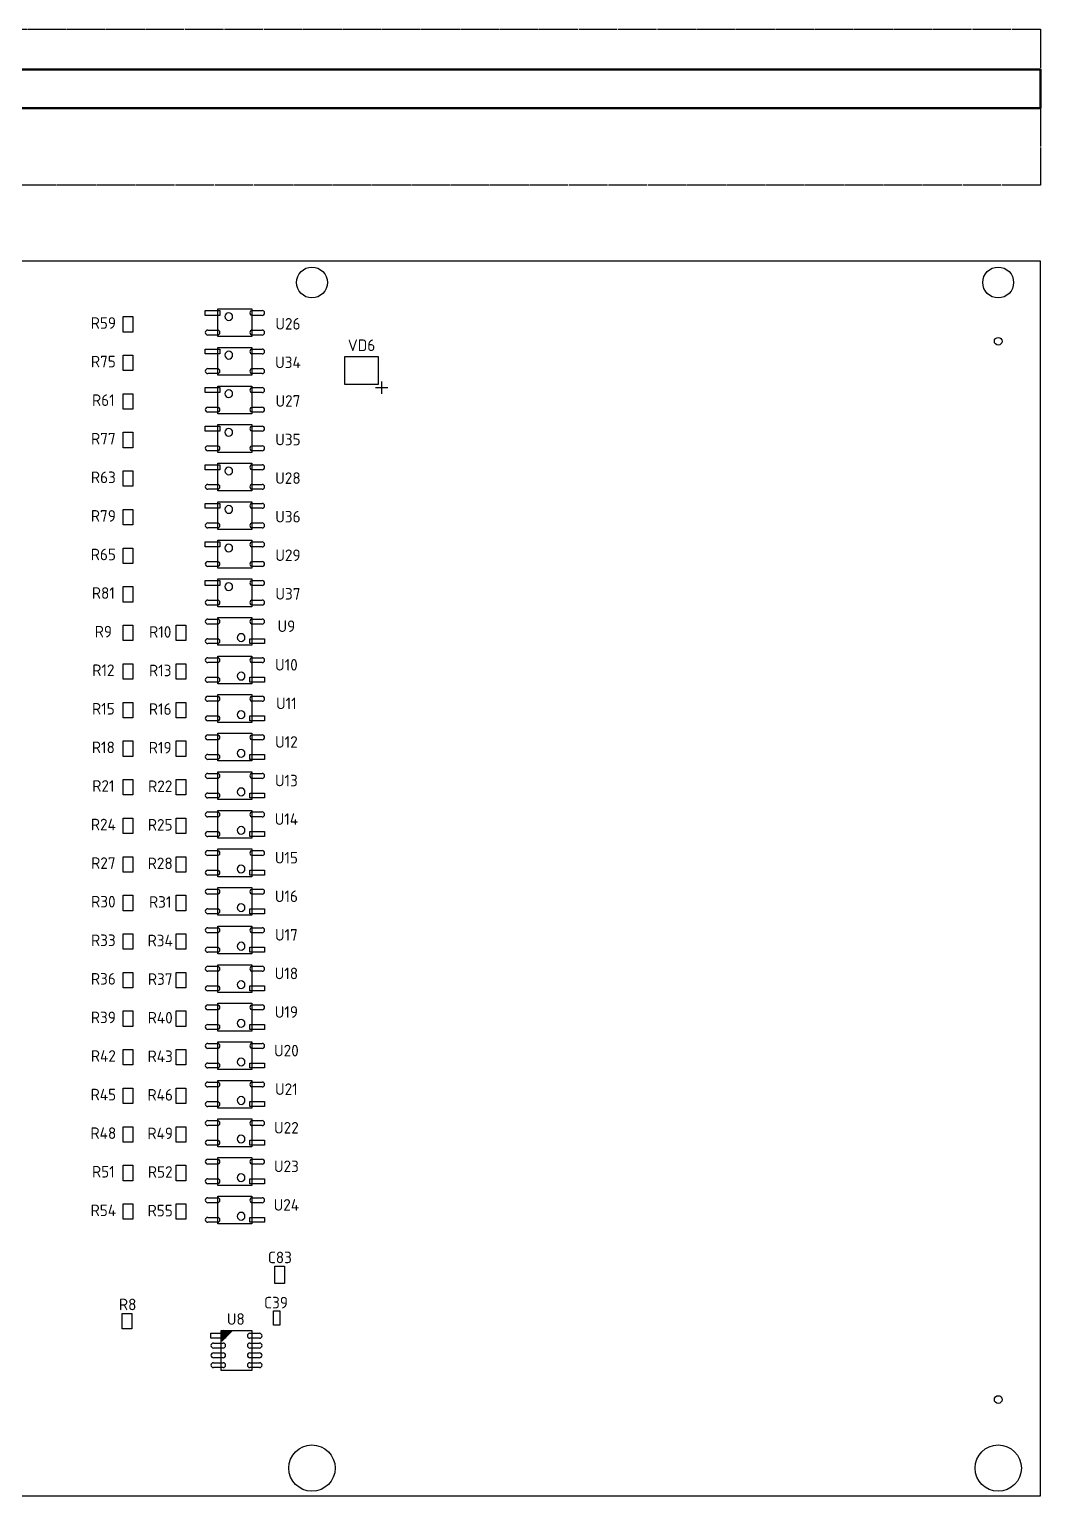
# Model space of a CAD drawing. Header units: millimetres. Extents: x -14 to 566, y -70 to 137.
# Drawn here: x 434.6 to 565.7, y -70.1 to 120 of the extents above; entities that cross this region are included whole.
import ezdxf
from ezdxf.enums import TextEntityAlignment as Align

# ---------------------------------------------------------------- set-up
doc = ezdxf.new("R2010")
doc.units = ezdxf.units.MM
doc.linetypes.add('Тип линии1', pattern=[10, 5, 0, 5])
for name, color, linetype in [('BG_OUTLINE', 7, 'Continuous'), ('PG_ASSEMBLY_BOTTOM', 7, 'Continuous'), ('PIN_BOTTOM', 7, 'Continuous'), ('RD_ASSEMBLY_BOTTOM', 7, 'Continuous')]:
    doc.layers.add(name, color=color, linetype=linetype)
doc.styles.get("Standard").update_dxf_attribs({"font": 'txt.shx'})

msp = doc.modelspace()

# ---------------------------------------------------------------- linework, layer by layer
at = {"layer": 'BG_OUTLINE'}
for p, q in [((565.65, 89.9499), (332.4, 89.9499)), ((565.65, -70.0501), (565.65, 89.9499)), ((332.4, -70.0501), (565.65, -70.0501))]:
    msp.add_line(p, q, dxfattribs=at)
at = {"layer": 'BG_OUTLINE', "linetype": 'Тип линии1'}
msp.add_lwpolyline([(332.4, 120), (565.65, 120), (565.65, 99.7824), (332.4, 99.7824)], close=True, dxfattribs=at)
at = {"layer": 'BG_OUTLINE', "lineweight": 50}
msp.add_lwpolyline([(332.4, 114.8), (565.65, 114.8), (565.65, 109.8), (332.4, 109.8)], close=True, dxfattribs=at)
at = {"layer": 'PG_ASSEMBLY_BOTTOM'}
for p, q in [((459.07, 80.1699), (459.07, 83.7699)), ((459.07, 83.7699), (463.47, 83.7699)), ((463.47, 83.7699), (463.47, 80.1699)), ((446.788, 80.7699), (446.788, 82.7699)), ((446.788, 82.7699), (448.038, 82.7699)), ((448.038, 82.7699), (448.038, 80.7699)), ((448.038, 80.7699), (446.788, 80.7699)), ((463.47, 80.1699), (459.07, 80.1699)), ((459.07, 75.1699), (459.07, 78.7699)), ((459.07, 78.7699), (463.47, 78.7699)), ((463.47, 78.7699), (463.47, 75.1699)), ((446.788, 75.7699), (446.788, 77.7699)), ((446.788, 77.7699), (448.038, 77.7699)), ((448.038, 77.7699), (448.038, 75.7699)), ((475.508, 73.9579), (475.508, 77.5819)), ((475.508, 77.5819), (479.832, 77.5819)), ((479.832, 77.5819), (479.832, 73.9579)), ((448.038, 75.7699), (446.788, 75.7699)), ((463.47, 75.1699), (459.07, 75.1699)), ((480.27, 74.3699), (480.27, 72.7699)), ((446.788, 70.7699), (446.788, 72.7699)), ((446.788, 72.7699), (448.038, 72.7699)), ((448.038, 72.7699), (448.038, 70.7699)), ((459.07, 70.1699), (459.07, 73.7699)), ((459.07, 73.7699), (463.47, 73.7699)), ((463.47, 73.7699), (463.47, 70.1699)), ((479.832, 73.9579), (475.508, 73.9579)), ((479.47, 73.5699), (481.07, 73.5699)), ((448.038, 70.7699), (446.788, 70.7699)), ((463.47, 70.1699), (459.07, 70.1699)), ((459.07, 65.1699), (459.07, 68.7699)), ((459.07, 68.7699), (463.47, 68.7699)), ((463.47, 68.7699), (463.47, 65.1699)), ((446.788, 65.7699), (446.788, 67.7699)), ((446.788, 67.7699), (448.038, 67.7699)), ((448.038, 67.7699), (448.038, 65.7699)), ((448.038, 65.7699), (446.788, 65.7699)), ((463.47, 65.1699), (459.07, 65.1699)), ((446.788, 60.7699), (446.788, 62.7699)), ((446.788, 62.7699), (448.038, 62.7699)), ((448.038, 62.7699), (448.038, 60.7699)), ((459.07, 60.1699), (459.07, 63.7699)), ((459.07, 63.7699), (463.47, 63.7699)), ((463.47, 63.7699), (463.47, 60.1699)), ((448.038, 60.7699), (446.788, 60.7699)), ((463.47, 60.1699), (459.07, 60.1699)), ((446.788, 55.7699), (446.788, 57.7699)), ((446.788, 57.7699), (448.038, 57.7699)), ((448.038, 57.7699), (448.038, 55.7699)), ((459.07, 55.1699), (459.07, 58.7699)), ((459.07, 58.7699), (463.47, 58.7699)), ((463.47, 58.7699), (463.47, 55.1699)), ((448.038, 55.7699), (446.788, 55.7699)), ((463.47, 55.1699), (459.07, 55.1699)), ((459.07, 50.1699), (459.07, 53.7699)), ((459.07, 53.7699), (463.47, 53.7699)), ((463.47, 53.7699), (463.47, 50.1699)), ((446.788, 50.7699), (446.788, 52.7699)), ((446.788, 52.7699), (448.038, 52.7699)), ((448.038, 52.7699), (448.038, 50.7699)), ((448.038, 50.7699), (446.788, 50.7699)), ((463.47, 50.1699), (459.07, 50.1699)), ((446.788, 45.7699), (446.788, 47.7699)), ((446.788, 47.7699), (448.038, 47.7699)), ((448.038, 47.7699), (448.038, 45.7699)), ((459.07, 45.1699), (459.07, 48.7699)), ((459.07, 48.7699), (463.47, 48.7699)), ((463.47, 48.7699), (463.47, 45.1699)), ((448.038, 45.7699), (446.788, 45.7699)), ((463.47, 45.1699), (459.07, 45.1699)), ((459.07, 40.1699), (459.07, 43.7699)), ((459.07, 43.7699), (463.47, 43.7699)), ((463.47, 43.7699), (463.47, 40.1699)), ((446.788, 40.7699), (446.788, 42.7699)), ((446.788, 42.7699), (448.038, 42.7699)), ((448.038, 42.7699), (448.038, 40.7699)), ((453.645, 42.7699), (454.895, 42.7699)), ((453.645, 40.7699), (453.645, 42.7699)), ((454.895, 42.7699), (454.895, 40.7699)), ((448.038, 40.7699), (446.788, 40.7699)), ((454.895, 40.7699), (453.645, 40.7699)), ((463.47, 40.1699), (459.07, 40.1699)), ((459.07, 35.1699), (459.07, 38.7699)), ((459.07, 38.7699), (463.47, 38.7699)), ((463.47, 38.7699), (463.47, 35.1699)), ((446.788, 35.7699), (446.788, 37.7699)), ((446.788, 37.7699), (448.038, 37.7699)), ((448.038, 37.7699), (448.038, 35.7699)), ((453.645, 37.7699), (454.895, 37.7699)), ((453.645, 35.7699), (453.645, 37.7699)), ((454.895, 37.7699), (454.895, 35.7699)), ((448.038, 35.7699), (446.788, 35.7699)), ((454.895, 35.7699), (453.645, 35.7699)), ((463.47, 35.1699), (459.07, 35.1699)), ((446.788, 30.7699), (446.788, 32.7699)), ((446.788, 32.7699), (448.038, 32.7699)), ((448.038, 32.7699), (448.038, 30.7699)), ((453.645, 32.7699), (454.895, 32.7699)), ((453.645, 30.7699), (453.645, 32.7699)), ((454.895, 32.7699), (454.895, 30.7699)), ((459.07, 30.1699), (459.07, 33.7699)), ((459.07, 33.7699), (463.47, 33.7699)), ((463.47, 33.7699), (463.47, 30.1699)), ((448.038, 30.7699), (446.788, 30.7699)), ((454.895, 30.7699), (453.645, 30.7699)), ((463.47, 30.1699), (459.07, 30.1699)), ((459.07, 25.1699), (459.07, 28.7699)), ((459.07, 28.7699), (463.47, 28.7699)), ((463.47, 28.7699), (463.47, 25.1699)), ((446.788, 25.7699), (446.788, 27.7699)), ((446.788, 27.7699), (448.038, 27.7699)), ((448.038, 27.7699), (448.038, 25.7699)), ((453.645, 27.7699), (454.895, 27.7699)), ((453.645, 25.7699), (453.645, 27.7699)), ((454.895, 27.7699), (454.895, 25.7699)), ((448.038, 25.7699), (446.788, 25.7699)), ((454.895, 25.7699), (453.645, 25.7699)), ((463.47, 25.1699), (459.07, 25.1699)), ((459.07, 20.1699), (459.07, 23.7699)), ((459.07, 23.7699), (463.47, 23.7699)), ((463.47, 23.7699), (463.47, 20.1699)), ((446.788, 20.7699), (446.788, 22.7699)), ((446.788, 22.7699), (448.038, 22.7699)), ((448.038, 22.7699), (448.038, 20.7699)), ((453.645, 22.7699), (454.895, 22.7699)), ((453.645, 20.7699), (453.645, 22.7699)), ((454.895, 22.7699), (454.895, 20.7699)), ((448.038, 20.7699), (446.788, 20.7699)), ((454.895, 20.7699), (453.645, 20.7699)), ((463.47, 20.1699), (459.07, 20.1699)), ((446.788, 15.7699), (446.788, 17.7699)), ((446.788, 17.7699), (448.038, 17.7699)), ((448.038, 17.7699), (448.038, 15.7699)), ((453.645, 17.7699), (454.895, 17.7699)), ((453.645, 15.7699), (453.645, 17.7699)), ((454.895, 17.7699), (454.895, 15.7699)), ((459.07, 15.1699), (459.07, 18.7699)), ((459.07, 18.7699), (463.47, 18.7699)), ((463.47, 18.7699), (463.47, 15.1699)), ((448.038, 15.7699), (446.788, 15.7699)), ((454.895, 15.7699), (453.645, 15.7699)), ((463.47, 15.1699), (459.07, 15.1699)), ((459.07, 10.1699), (459.07, 13.7699)), ((459.07, 13.7699), (463.47, 13.7699)), ((463.47, 13.7699), (463.47, 10.1699)), ((446.788, 10.7699), (446.788, 12.7699)), ((446.788, 12.7699), (448.038, 12.7699)), ((448.038, 12.7699), (448.038, 10.7699)), ((453.645, 12.7699), (454.895, 12.7699)), ((453.645, 10.7699), (453.645, 12.7699)), ((454.895, 12.7699), (454.895, 10.7699)), ((448.038, 10.7699), (446.788, 10.7699)), ((454.895, 10.7699), (453.645, 10.7699)), ((463.47, 10.1699), (459.07, 10.1699)), ((446.788, 5.7699), (446.788, 7.7699)), ((446.788, 7.7699), (448.038, 7.7699)), ((448.038, 7.7699), (448.038, 5.7699)), ((453.645, 7.7699), (454.895, 7.7699)), ((453.645, 5.7699), (453.645, 7.7699)), ((454.895, 7.7699), (454.895, 5.7699)), ((459.07, 5.1699), (459.07, 8.7699)), ((459.07, 8.7699), (463.47, 8.7699)), ((463.47, 8.7699), (463.47, 5.1699)), ((448.038, 5.7699), (446.788, 5.7699)), ((454.895, 5.7699), (453.645, 5.7699)), ((463.47, 5.1699), (459.07, 5.1699)), ((446.788, 0.7699), (446.788, 2.7699)), ((446.788, 2.7699), (448.038, 2.7699)), ((448.038, 2.7699), (448.038, 0.7699)), ((453.645, 2.7699), (454.895, 2.7699)), ((453.645, 0.7699), (453.645, 2.7699)), ((454.895, 2.7699), (454.895, 0.7699)), ((459.07, 0.1699), (459.07, 3.7699)), ((459.07, 3.7699), (463.47, 3.7699)), ((463.47, 3.7699), (463.47, 0.1699)), ((448.038, 0.7699), (446.788, 0.7699)), ((454.895, 0.7699), (453.645, 0.7699)), ((463.47, 0.1699), (459.07, 0.1699)), ((459.07, -4.8301), (459.07, -1.2301)), ((459.07, -1.2301), (463.47, -1.2301)), ((463.47, -1.2301), (463.47, -4.8301)), ((446.788, -4.2301), (446.788, -2.2301)), ((446.788, -2.2301), (448.038, -2.2301)), ((448.038, -2.2301), (448.038, -4.2301)), ((453.645, -2.2301), (454.895, -2.2301)), ((453.645, -4.2301), (453.645, -2.2301)), ((454.895, -2.2301), (454.895, -4.2301)), ((448.038, -4.2301), (446.788, -4.2301)), ((454.895, -4.2301), (453.645, -4.2301)), ((463.47, -4.8301), (459.07, -4.8301)), ((446.788, -9.2301), (446.788, -7.2301)), ((446.788, -7.2301), (448.038, -7.2301)), ((448.038, -7.2301), (448.038, -9.2301)), ((453.645, -7.2301), (454.895, -7.2301)), ((453.645, -9.2301), (453.645, -7.2301)), ((454.895, -7.2301), (454.895, -9.2301)), ((459.07, -9.8301), (459.07, -6.2301)), ((459.07, -6.2301), (463.47, -6.2301)), ((463.47, -6.2301), (463.47, -9.8301)), ((448.038, -9.2301), (446.788, -9.2301)), ((454.895, -9.2301), (453.645, -9.2301)), ((463.47, -9.8301), (459.07, -9.8301)), ((459.07, -14.8301), (459.07, -11.2301)), ((459.07, -11.2301), (463.47, -11.2301)), ((463.47, -11.2301), (463.47, -14.8301)), ((446.788, -14.2301), (446.788, -12.2301)), ((446.788, -12.2301), (448.038, -12.2301)), ((448.038, -12.2301), (448.038, -14.2301)), ((453.645, -12.2301), (454.895, -12.2301)), ((453.645, -14.2301), (453.645, -12.2301)), ((454.895, -12.2301), (454.895, -14.2301)), ((448.038, -14.2301), (446.788, -14.2301)), ((454.895, -14.2301), (453.645, -14.2301)), ((463.47, -14.8301), (459.07, -14.8301)), ((459.07, -19.8301), (459.07, -16.2301)), ((459.07, -16.2301), (463.47, -16.2301)), ((463.47, -16.2301), (463.47, -19.8301)), ((446.788, -19.2301), (446.788, -17.2301)), ((446.788, -17.2301), (448.038, -17.2301)), ((448.038, -17.2301), (448.038, -19.2301)), ((453.645, -17.2301), (454.895, -17.2301)), ((453.645, -19.2301), (453.645, -17.2301)), ((454.895, -17.2301), (454.895, -19.2301)), ((448.038, -19.2301), (446.788, -19.2301)), ((454.895, -19.2301), (453.645, -19.2301)), ((463.47, -19.8301), (459.07, -19.8301)), ((446.788, -24.2301), (446.788, -22.2301)), ((446.788, -22.2301), (448.038, -22.2301)), ((448.038, -22.2301), (448.038, -24.2301)), ((453.645, -22.2301), (454.895, -22.2301)), ((453.645, -24.2301), (453.645, -22.2301)), ((454.895, -22.2301), (454.895, -24.2301)), ((459.07, -24.8301), (459.07, -21.2301)), ((459.07, -21.2301), (463.47, -21.2301)), ((463.47, -21.2301), (463.47, -24.8301)), ((448.038, -24.2301), (446.788, -24.2301)), ((454.895, -24.2301), (453.645, -24.2301)), ((463.47, -24.8301), (459.07, -24.8301)), ((459.07, -29.8301), (459.07, -26.2301)), ((459.07, -26.2301), (463.47, -26.2301)), ((463.47, -26.2301), (463.47, -29.8301)), ((446.788, -29.2301), (446.788, -27.2301)), ((446.788, -27.2301), (448.038, -27.2301)), ((448.038, -27.2301), (448.038, -29.2301)), ((453.645, -27.2301), (454.895, -27.2301)), ((453.645, -29.2301), (453.645, -27.2301)), ((454.895, -27.2301), (454.895, -29.2301)), ((448.038, -29.2301), (446.788, -29.2301)), ((454.895, -29.2301), (453.645, -29.2301)), ((463.47, -29.8301), (459.07, -29.8301)), ((446.788, -34.2301), (446.788, -32.2301)), ((446.788, -32.2301), (448.038, -32.2301)), ((448.038, -32.2301), (448.038, -34.2301)), ((453.645, -32.2301), (454.895, -32.2301)), ((453.645, -34.2301), (453.645, -32.2301)), ((454.895, -32.2301), (454.895, -34.2301)), ((459.07, -34.8301), (459.07, -31.2301)), ((459.07, -31.2301), (463.47, -31.2301)), ((463.47, -31.2301), (463.47, -34.8301)), ((448.038, -34.2301), (446.788, -34.2301)), ((454.895, -34.2301), (453.645, -34.2301)), ((463.47, -34.8301), (459.07, -34.8301)), ((466.445, -42.5551), (466.445, -40.3051)), ((466.445, -40.3051), (467.695, -40.3051)), ((467.695, -40.3051), (467.695, -42.5551)), ((467.695, -42.5551), (466.445, -42.5551)), ((446.645, -48.4301), (446.645, -46.4301)), ((446.645, -46.4301), (447.895, -46.4301)), ((447.895, -46.4301), (447.895, -48.4301)), ((466.27, -46.1051), (467.07, -46.1051)), ((466.27, -47.9551), (466.27, -46.1051)), ((467.07, -46.1051), (467.07, -47.9551)), ((447.895, -48.4301), (446.645, -48.4301)), ((459.502, -53.8341), (459.502, -48.6261)), ((459.502, -48.6261), (463.438, -48.6261)), ((460.97, -48.6301), (459.57, -50.0301)), ((460.87, -48.6301), (459.57, -49.9301)), ((460.77, -48.6301), (459.57, -49.8301)), ((460.67, -48.6301), (459.57, -49.7301)), ((460.57, -48.6301), (459.57, -49.6301)), ((460.47, -48.6301), (459.57, -49.5301)), ((460.37, -48.6301), (459.57, -49.4301)), ((460.27, -48.6301), (459.57, -49.3301)), ((460.17, -48.6301), (459.57, -49.2301)), ((460.07, -48.6301), (459.57, -49.1301)), ((459.97, -48.6301), (459.57, -49.0301)), ((459.87, -48.6301), (459.57, -48.9301)), ((459.77, -48.6301), (459.57, -48.8301)), ((459.67, -48.6301), (459.57, -48.7301)), ((463.438, -48.6261), (463.438, -53.8341)), ((467.07, -47.9551), (466.27, -47.9551)), ((463.438, -53.8341), (459.502, -53.8341))]:
    msp.add_line(p, q, dxfattribs=at)
for centre, start, end in [((460.47, 82.7699), 90, 270), ((460.47, 82.7699), 270, 90), ((460.47, 77.7699), 90, 270), ((460.47, 77.7699), 270, 90), ((460.47, 72.7699), 90, 270), ((460.47, 72.7699), 270, 90), ((460.47, 67.7699), 90, 270), ((460.47, 67.7699), 270, 90), ((460.47, 62.7699), 90, 270), ((460.47, 62.7699), 270, 90), ((460.47, 57.7699), 90, 270), ((460.47, 57.7699), 270, 90), ((460.47, 52.7699), 90, 270), ((460.47, 52.7699), 270, 90), ((460.47, 47.7699), 90, 270), ((460.47, 47.7699), 270, 90), ((462.07, 41.1699), 90, 270), ((462.07, 41.1699), 270, 90), ((462.07, 36.1699), 90, 270), ((462.07, 36.1699), 270, 90), ((462.07, 31.1699), 90, 270), ((462.07, 31.1699), 270, 90), ((462.07, 26.1699), 90, 270), ((462.07, 26.1699), 270, 90), ((462.07, 21.1699), 90, 270), ((462.07, 21.1699), 270, 90), ((462.07, 16.1699), 90, 270), ((462.07, 16.1699), 270, 90), ((462.07, 11.1699), 90, 270), ((462.07, 11.1699), 270, 90), ((462.07, 6.1699), 90, 270), ((462.07, 6.1699), 270, 90), ((462.07, 1.1699), 90, 270), ((462.07, 1.1699), 270, 90), ((462.07, -3.8301), 90, 270), ((462.07, -3.8301), 270, 90), ((462.07, -8.8301), 90, 270), ((462.07, -8.8301), 270, 90), ((462.07, -13.8301), 90, 270), ((462.07, -13.8301), 270, 90), ((462.07, -18.8301), 90, 270), ((462.07, -18.8301), 270, 90), ((462.07, -23.8301), 90, 270), ((462.07, -23.8301), 270, 90), ((462.07, -28.8301), 90, 270), ((462.07, -28.8301), 270, 90), ((462.07, -33.8301), 90, 270), ((462.07, -33.8301), 270, 90)]:
    msp.add_arc(centre, 0.5, start, end, dxfattribs=at)
at = {"layer": 'PIN_BOTTOM'}
for p, q in [((457.432, 82.9199), (457.432, 83.5599)), ((457.432, 83.5599), (459.332, 83.5599)), ((459.332, 82.9199), (457.432, 82.9199)), ((459.332, 83.5599), (459.332, 82.9199)), ((463.528, 83.5599), (464.788, 83.5599)), ((464.788, 82.9199), (463.528, 82.9199)), ((457.752, 81.0199), (459.012, 81.0199)), ((459.012, 80.3799), (457.752, 80.3799)), ((463.528, 81.0199), (464.788, 81.0199)), ((464.788, 80.3799), (463.528, 80.3799)), ((457.432, 77.9199), (457.432, 78.5599)), ((457.432, 78.5599), (459.332, 78.5599)), ((459.332, 78.5599), (459.332, 77.9199)), ((463.528, 78.5599), (464.788, 78.5599)), ((459.332, 77.9199), (457.432, 77.9199)), ((464.788, 77.9199), (463.528, 77.9199)), ((457.752, 76.0199), (459.012, 76.0199)), ((459.012, 75.3799), (457.752, 75.3799)), ((463.528, 76.0199), (464.788, 76.0199)), ((464.788, 75.3799), (463.528, 75.3799)), ((457.432, 72.9199), (457.432, 73.5599)), ((457.432, 73.5599), (459.332, 73.5599)), ((459.332, 72.9199), (457.432, 72.9199)), ((459.332, 73.5599), (459.332, 72.9199)), ((463.528, 73.5599), (464.788, 73.5599)), ((464.788, 72.9199), (463.528, 72.9199)), ((457.752, 71.0199), (459.012, 71.0199)), ((459.012, 70.3799), (457.752, 70.3799)), ((463.528, 71.0199), (464.788, 71.0199)), ((464.788, 70.3799), (463.528, 70.3799)), ((457.432, 67.9199), (457.432, 68.5599)), ((457.432, 68.5599), (459.332, 68.5599)), ((459.332, 68.5599), (459.332, 67.9199)), ((463.528, 68.5599), (464.788, 68.5599)), ((459.332, 67.9199), (457.432, 67.9199)), ((464.788, 67.9199), (463.528, 67.9199)), ((457.752, 66.0199), (459.012, 66.0199)), ((459.012, 65.3799), (457.752, 65.3799)), ((463.528, 66.0199), (464.788, 66.0199)), ((464.788, 65.3799), (463.528, 65.3799)), ((457.432, 62.9199), (457.432, 63.5599)), ((457.432, 63.5599), (459.332, 63.5599)), ((459.332, 62.9199), (457.432, 62.9199)), ((459.332, 63.5599), (459.332, 62.9199)), ((463.528, 63.5599), (464.788, 63.5599)), ((464.788, 62.9199), (463.528, 62.9199)), ((457.752, 61.0199), (459.012, 61.0199)), ((463.528, 61.0199), (464.788, 61.0199)), ((459.012, 60.3799), (457.752, 60.3799)), ((464.788, 60.3799), (463.528, 60.3799)), ((457.432, 57.9199), (457.432, 58.5599)), ((457.432, 58.5599), (459.332, 58.5599)), ((459.332, 57.9199), (457.432, 57.9199)), ((459.332, 58.5599), (459.332, 57.9199)), ((463.528, 58.5599), (464.788, 58.5599)), ((464.788, 57.9199), (463.528, 57.9199)), ((457.752, 56.0199), (459.012, 56.0199)), ((459.012, 55.3799), (457.752, 55.3799)), ((463.528, 56.0199), (464.788, 56.0199)), ((464.788, 55.3799), (463.528, 55.3799)), ((457.432, 52.9199), (457.432, 53.5599)), ((457.432, 53.5599), (459.332, 53.5599)), ((459.332, 53.5599), (459.332, 52.9199)), ((463.528, 53.5599), (464.788, 53.5599)), ((459.332, 52.9199), (457.432, 52.9199)), ((464.788, 52.9199), (463.528, 52.9199)), ((457.752, 51.0199), (459.012, 51.0199)), ((459.012, 50.3799), (457.752, 50.3799)), ((463.528, 51.0199), (464.788, 51.0199)), ((464.788, 50.3799), (463.528, 50.3799)), ((457.432, 47.9199), (457.432, 48.5599)), ((457.432, 48.5599), (459.332, 48.5599)), ((459.332, 47.9199), (457.432, 47.9199)), ((459.332, 48.5599), (459.332, 47.9199)), ((463.528, 48.5599), (464.788, 48.5599)), ((464.788, 47.9199), (463.528, 47.9199)), ((457.752, 46.0199), (459.012, 46.0199)), ((463.528, 46.0199), (464.788, 46.0199)), ((459.012, 45.3799), (457.752, 45.3799)), ((464.788, 45.3799), (463.528, 45.3799)), ((457.752, 43.5599), (459.012, 43.5599)), ((459.012, 42.9199), (457.752, 42.9199)), ((463.528, 43.5599), (464.788, 43.5599)), ((464.788, 42.9199), (463.528, 42.9199)), ((457.752, 41.0199), (459.012, 41.0199)), ((459.012, 40.3799), (457.752, 40.3799)), ((463.208, 40.3799), (463.208, 41.0199)), ((463.208, 41.0199), (465.108, 41.0199)), ((465.108, 40.3799), (463.208, 40.3799)), ((465.108, 41.0199), (465.108, 40.3799)), ((457.752, 38.5599), (459.012, 38.5599)), ((463.528, 38.5599), (464.788, 38.5599)), ((459.012, 37.9199), (457.752, 37.9199)), ((464.788, 37.9199), (463.528, 37.9199)), ((457.752, 36.0199), (459.012, 36.0199)), ((459.012, 35.3799), (457.752, 35.3799)), ((463.208, 35.3799), (463.208, 36.0199)), ((463.208, 36.0199), (465.108, 36.0199)), ((465.108, 35.3799), (463.208, 35.3799)), ((465.108, 36.0199), (465.108, 35.3799)), ((457.752, 33.5599), (459.012, 33.5599)), ((459.012, 32.9199), (457.752, 32.9199)), ((463.528, 33.5599), (464.788, 33.5599)), ((464.788, 32.9199), (463.528, 32.9199)), ((457.752, 31.0199), (459.012, 31.0199)), ((463.208, 30.3799), (463.208, 31.0199)), ((463.208, 31.0199), (465.108, 31.0199)), ((465.108, 31.0199), (465.108, 30.3799)), ((459.012, 30.3799), (457.752, 30.3799)), ((457.752, 28.5599), (459.012, 28.5599)), ((465.108, 30.3799), (463.208, 30.3799)), ((463.528, 28.5599), (464.788, 28.5599)), ((459.012, 27.9199), (457.752, 27.9199)), ((464.788, 27.9199), (463.528, 27.9199)), ((457.752, 26.0199), (459.012, 26.0199)), ((459.012, 25.3799), (457.752, 25.3799)), ((463.208, 25.3799), (463.208, 26.0199)), ((463.208, 26.0199), (465.108, 26.0199)), ((465.108, 25.3799), (463.208, 25.3799)), ((465.108, 26.0199), (465.108, 25.3799)), ((457.752, 23.5599), (459.012, 23.5599)), ((459.012, 22.9199), (457.752, 22.9199)), ((463.528, 23.5599), (464.788, 23.5599)), ((464.788, 22.9199), (463.528, 22.9199)), ((457.752, 21.0199), (459.012, 21.0199)), ((463.208, 20.3799), (463.208, 21.0199)), ((463.208, 21.0199), (465.108, 21.0199)), ((465.108, 21.0199), (465.108, 20.3799)), ((459.012, 20.3799), (457.752, 20.3799)), ((465.108, 20.3799), (463.208, 20.3799)), ((457.752, 18.5599), (459.012, 18.5599)), ((459.012, 17.9199), (457.752, 17.9199)), ((463.528, 18.5599), (464.788, 18.5599)), ((464.788, 17.9199), (463.528, 17.9199)), ((457.752, 16.0199), (459.012, 16.0199)), ((459.012, 15.3799), (457.752, 15.3799)), ((463.208, 15.3799), (463.208, 16.0199)), ((463.208, 16.0199), (465.108, 16.0199)), ((465.108, 15.3799), (463.208, 15.3799)), ((465.108, 16.0199), (465.108, 15.3799)), ((457.752, 13.5599), (459.012, 13.5599)), ((463.528, 13.5599), (464.788, 13.5599)), ((459.012, 12.9199), (457.752, 12.9199)), ((464.788, 12.9199), (463.528, 12.9199)), ((457.752, 11.0199), (459.012, 11.0199)), ((459.012, 10.3799), (457.752, 10.3799)), ((463.208, 10.3799), (463.208, 11.0199)), ((463.208, 11.0199), (465.108, 11.0199)), ((465.108, 10.3799), (463.208, 10.3799)), ((465.108, 11.0199), (465.108, 10.3799)), ((457.752, 8.5599), (459.012, 8.5599)), ((459.012, 7.9199), (457.752, 7.9199)), ((463.528, 8.5599), (464.788, 8.5599)), ((464.788, 7.9199), (463.528, 7.9199)), ((457.752, 6.0199), (459.012, 6.0199)), ((463.208, 5.3799), (463.208, 6.0199)), ((463.208, 6.0199), (465.108, 6.0199)), ((465.108, 6.0199), (465.108, 5.3799)), ((459.012, 5.3799), (457.752, 5.3799)), ((465.108, 5.3799), (463.208, 5.3799)), ((457.752, 3.5599), (459.012, 3.5599)), ((459.012, 2.9199), (457.752, 2.9199)), ((463.528, 3.5599), (464.788, 3.5599)), ((464.788, 2.9199), (463.528, 2.9199)), ((457.752, 1.0199), (459.012, 1.0199)), ((459.012, 0.3799), (457.752, 0.3799)), ((463.208, 0.3799), (463.208, 1.0199)), ((463.208, 1.0199), (465.108, 1.0199)), ((465.108, 0.3799), (463.208, 0.3799)), ((465.108, 1.0199), (465.108, 0.3799)), ((457.752, -1.4401), (459.012, -1.4401)), ((463.528, -1.4401), (464.788, -1.4401)), ((459.012, -2.0801), (457.752, -2.0801)), ((464.788, -2.0801), (463.528, -2.0801)), ((457.752, -3.9801), (459.012, -3.9801)), ((459.012, -4.6201), (457.752, -4.6201)), ((463.208, -4.6201), (463.208, -3.9801)), ((463.208, -3.9801), (465.108, -3.9801)), ((465.108, -4.6201), (463.208, -4.6201)), ((465.108, -3.9801), (465.108, -4.6201)), ((457.752, -6.4401), (459.012, -6.4401)), ((459.012, -7.0801), (457.752, -7.0801)), ((463.528, -6.4401), (464.788, -6.4401)), ((464.788, -7.0801), (463.528, -7.0801)), ((457.752, -8.9801), (459.012, -8.9801)), ((463.208, -9.6201), (463.208, -8.9801)), ((463.208, -8.9801), (465.108, -8.9801)), ((465.108, -8.9801), (465.108, -9.6201)), ((459.012, -9.6201), (457.752, -9.6201)), ((465.108, -9.6201), (463.208, -9.6201)), ((457.752, -11.4401), (459.012, -11.4401)), ((459.012, -12.0801), (457.752, -12.0801)), ((463.528, -11.4401), (464.788, -11.4401)), ((464.788, -12.0801), (463.528, -12.0801)), ((457.752, -13.9801), (459.012, -13.9801)), ((459.012, -14.6201), (457.752, -14.6201)), ((463.208, -14.6201), (463.208, -13.9801)), ((463.208, -13.9801), (465.108, -13.9801)), ((465.108, -14.6201), (463.208, -14.6201)), ((465.108, -13.9801), (465.108, -14.6201)), ((457.752, -16.4401), (459.012, -16.4401)), ((459.012, -17.0801), (457.752, -17.0801)), ((463.528, -16.4401), (464.788, -16.4401)), ((464.788, -17.0801), (463.528, -17.0801)), ((457.752, -18.9801), (459.012, -18.9801)), ((463.208, -19.6201), (463.208, -18.9801)), ((463.208, -18.9801), (465.108, -18.9801)), ((465.108, -18.9801), (465.108, -19.6201)), ((459.012, -19.6201), (457.752, -19.6201)), ((465.108, -19.6201), (463.208, -19.6201)), ((457.752, -21.4401), (459.012, -21.4401)), ((459.012, -22.0801), (457.752, -22.0801)), ((463.528, -21.4401), (464.788, -21.4401)), ((464.788, -22.0801), (463.528, -22.0801)), ((457.752, -23.9801), (459.012, -23.9801)), ((459.012, -24.6201), (457.752, -24.6201)), ((463.208, -24.6201), (463.208, -23.9801)), ((463.208, -23.9801), (465.108, -23.9801)), ((465.108, -24.6201), (463.208, -24.6201)), ((465.108, -23.9801), (465.108, -24.6201)), ((457.752, -26.4401), (459.012, -26.4401)), ((463.528, -26.4401), (464.788, -26.4401)), ((459.012, -27.0801), (457.752, -27.0801)), ((464.788, -27.0801), (463.528, -27.0801)), ((457.752, -28.9801), (459.012, -28.9801)), ((459.012, -29.6201), (457.752, -29.6201)), ((463.208, -29.6201), (463.208, -28.9801)), ((463.208, -28.9801), (465.108, -28.9801)), ((465.108, -29.6201), (463.208, -29.6201)), ((465.108, -28.9801), (465.108, -29.6201)), ((457.752, -31.4401), (459.012, -31.4401)), ((459.012, -32.0801), (457.752, -32.0801)), ((463.528, -31.4401), (464.788, -31.4401)), ((464.788, -32.0801), (463.528, -32.0801)), ((457.752, -33.9801), (459.012, -33.9801)), ((463.208, -34.6201), (463.208, -33.9801)), ((463.208, -33.9801), (465.108, -33.9801)), ((465.108, -33.9801), (465.108, -34.6201)), ((459.012, -34.6201), (457.752, -34.6201)), ((465.108, -34.6201), (463.208, -34.6201)), ((458.162, -49.6451), (458.162, -49.0051)), ((458.162, -49.0051), (460.062, -49.0051)), ((460.062, -49.0051), (460.062, -49.6451)), ((463.198, -49.0051), (464.458, -49.0051)), ((460.062, -49.6451), (458.162, -49.6451)), ((458.482, -50.2751), (459.742, -50.2751)), ((459.742, -50.9151), (458.482, -50.9151)), ((464.458, -49.6451), (463.198, -49.6451)), ((463.198, -50.2751), (464.458, -50.2751)), ((464.458, -50.9151), (463.198, -50.9151)), ((458.482, -51.5451), (459.742, -51.5451)), ((459.742, -52.1851), (458.482, -52.1851)), ((458.482, -52.8151), (459.742, -52.8151)), ((463.198, -51.5451), (464.458, -51.5451)), ((464.458, -52.1851), (463.198, -52.1851)), ((463.198, -52.8151), (464.458, -52.8151)), ((459.742, -53.4551), (458.482, -53.4551)), ((464.458, -53.4551), (463.198, -53.4551))]:
    msp.add_line(p, q, dxfattribs=at)
for centre, radius in [((471.25, 87.1899), 2), ((560.15, 87.1899), 2), ((560.15, 79.5699), 0.5), ((560.15, -57.5901), 0.5), ((471.25, -66.4801), 3), ((560.15, -66.4801), 3)]:
    msp.add_circle(centre, radius, dxfattribs=at)
for centre, start, end in [((463.528, 83.2399), 90, 270), ((464.788, 83.2399), 270, 90), ((457.752, 80.6999), 90, 270), ((459.012, 80.6999), 270, 90), ((463.528, 80.6999), 90, 270), ((464.788, 80.6999), 270, 90), ((463.528, 78.2399), 90, 270), ((464.788, 78.2399), 270, 90), ((457.752, 75.6999), 90, 270), ((459.012, 75.6999), 270, 90), ((463.528, 75.6999), 90, 270), ((464.788, 75.6999), 270, 90), ((463.528, 73.2399), 90, 270), ((464.788, 73.2399), 270, 90), ((457.752, 70.6999), 90, 270), ((459.012, 70.6999), 270, 90), ((463.528, 70.6999), 90, 270), ((464.788, 70.6999), 270, 90), ((463.528, 68.2399), 90, 270), ((464.788, 68.2399), 270, 90), ((457.752, 65.6999), 90, 270), ((459.012, 65.6999), 270, 90), ((463.528, 65.6999), 90, 270), ((464.788, 65.6999), 270, 90), ((463.528, 63.2399), 90, 270), ((464.788, 63.2399), 270, 90), ((457.752, 60.6999), 90, 270), ((459.012, 60.6999), 270, 90), ((463.528, 60.6999), 90, 270), ((464.788, 60.6999), 270, 90), ((463.528, 58.2399), 90, 270), ((464.788, 58.2399), 270, 90), ((457.752, 55.6999), 90, 270), ((459.012, 55.6999), 270, 90), ((463.528, 55.6999), 90, 270), ((464.788, 55.6999), 270, 90), ((463.528, 53.2399), 90, 270), ((464.788, 53.2399), 270, 90), ((457.752, 50.6999), 90, 270), ((459.012, 50.6999), 270, 90), ((463.528, 50.6999), 90, 270), ((464.788, 50.6999), 270, 90), ((463.528, 48.2399), 90, 270), ((464.788, 48.2399), 270, 90), ((457.752, 45.6999), 90, 270), ((459.012, 45.6999), 270, 90), ((463.528, 45.6999), 90, 270), ((464.788, 45.6999), 270, 90), ((457.752, 43.2399), 90, 270), ((459.012, 43.2399), 270, 90), ((463.528, 43.2399), 90, 270), ((464.788, 43.2399), 270, 90), ((457.752, 40.6999), 90, 270), ((459.012, 40.6999), 270, 90), ((457.752, 38.2399), 90, 270), ((459.012, 38.2399), 270, 90), ((463.528, 38.2399), 90, 270), ((464.788, 38.2399), 270, 90), ((457.752, 35.6999), 90, 270), ((459.012, 35.6999), 270, 90), ((457.752, 33.2399), 90, 270), ((459.012, 33.2399), 270, 90), ((463.528, 33.2399), 90, 270), ((464.788, 33.2399), 270, 90), ((457.752, 30.6999), 90, 270), ((459.012, 30.6999), 270, 90), ((457.752, 28.2399), 90, 270), ((459.012, 28.2399), 270, 90), ((463.528, 28.2399), 90, 270), ((464.788, 28.2399), 270, 90), ((457.752, 25.6999), 90, 270), ((459.012, 25.6999), 270, 90), ((457.752, 23.2399), 90, 270), ((459.012, 23.2399), 270, 90), ((463.528, 23.2399), 90, 270), ((464.788, 23.2399), 270, 90), ((457.752, 20.6999), 90, 270), ((459.012, 20.6999), 270, 90), ((457.752, 18.2399), 90, 270), ((459.012, 18.2399), 270, 90), ((463.528, 18.2399), 90, 270), ((464.788, 18.2399), 270, 90), ((457.752, 15.6999), 90, 270), ((459.012, 15.6999), 270, 90), ((457.752, 13.2399), 90, 270), ((459.012, 13.2399), 270, 90), ((463.528, 13.2399), 90, 270), ((464.788, 13.2399), 270, 90), ((457.752, 10.6999), 90, 270), ((459.012, 10.6999), 270, 90), ((457.752, 8.2399), 90, 270), ((459.012, 8.2399), 270, 90), ((463.528, 8.2399), 90, 270), ((464.788, 8.2399), 270, 90), ((457.752, 5.6999), 90, 270), ((459.012, 5.6999), 270, 90), ((457.752, 3.2399), 90, 270), ((459.012, 3.2399), 270, 90), ((463.528, 3.2399), 90, 270), ((464.788, 3.2399), 270, 90), ((457.752, 0.6999), 90, 270), ((459.012, 0.6999), 270, 90), ((457.752, -1.7601), 90, 270), ((459.012, -1.7601), 270, 90), ((463.528, -1.7601), 90, 270), ((464.788, -1.7601), 270, 90), ((457.752, -4.3001), 90, 270), ((459.012, -4.3001), 270, 90), ((457.752, -6.7601), 90, 270), ((459.012, -6.7601), 270, 90), ((463.528, -6.7601), 90, 270), ((464.788, -6.7601), 270, 90), ((457.752, -9.3001), 90, 270), ((459.012, -9.3001), 270, 90), ((457.752, -11.7601), 90, 270), ((459.012, -11.7601), 270, 90), ((463.528, -11.7601), 90, 270), ((464.788, -11.7601), 270, 90), ((457.752, -14.3001), 90, 270), ((459.012, -14.3001), 270, 90), ((457.752, -16.7601), 90, 270), ((459.012, -16.7601), 270, 90), ((463.528, -16.7601), 90, 270), ((464.788, -16.7601), 270, 90), ((457.752, -19.3001), 90, 270), ((459.012, -19.3001), 270, 90), ((457.752, -21.7601), 90, 270), ((459.012, -21.7601), 270, 90), ((463.528, -21.7601), 90, 270), ((464.788, -21.7601), 270, 90), ((457.752, -24.3001), 90, 270), ((459.012, -24.3001), 270, 90), ((457.752, -26.7601), 90, 270), ((459.012, -26.7601), 270, 90), ((463.528, -26.7601), 90, 270), ((464.788, -26.7601), 270, 90), ((457.752, -29.3001), 90, 270), ((459.012, -29.3001), 270, 90), ((457.752, -31.7601), 90, 270), ((459.012, -31.7601), 270, 90), ((463.528, -31.7601), 90, 270), ((464.788, -31.7601), 270, 90), ((457.752, -34.3001), 90, 270), ((459.012, -34.3001), 270, 90), ((463.198, -49.3251), 90, 270), ((464.458, -49.3251), 270, 90), ((458.482, -50.5951), 90, 270), ((459.742, -50.5951), 270, 90), ((463.198, -50.5951), 90, 270), ((464.458, -50.5951), 270, 90), ((458.482, -51.8651), 90, 270), ((458.482, -53.1351), 90, 270), ((459.742, -51.8651), 270, 90), ((459.742, -53.1351), 270, 90), ((463.198, -51.8651), 90, 270), ((463.198, -53.1351), 90, 270), ((464.458, -51.8651), 270, 90), ((464.458, -53.1351), 270, 90)]:
    msp.add_arc(centre, 0.32, start, end, dxfattribs=at)

# ---------------------------------------------------------------- texts
at = {"layer": 'RD_ASSEMBLY_BOTTOM', "width": 0.916667}
for s, p in [('R59', (444.2239, 81.186)), ('U26', (468.1384, 81.086)), ('VD6', (477.67, 78.3041)), ('R75', (444.2239, 76.186)), ('U34', (468.1384, 76.086)), ('R61', (444.2239, 71.186)), ('U27', (468.1384, 71.086)), ('R77', (444.2239, 66.186)), ('U35', (468.1384, 66.086)), ('R63', (444.2239, 61.186)), ('U28', (468.1384, 61.086)), ('R79', (444.2239, 56.186)), ('U36', (468.1384, 56.086)), ('R65', (444.2239, 51.186)), ('U29', (468.1384, 51.086)), ('R81', (444.2239, 46.186)), ('U37', (468.1384, 46.086)), ('R9', (444.2239, 41.186)), ('R10', (451.5883, 41.1505)), ('U9', (467.9384, 41.886)), ('U10', (467.9384, 36.886)), ('R12', (444.2239, 36.186)), ('R13', (451.5883, 36.1505)), ('R15', (444.2239, 31.186)), ('R16', (451.5883, 31.1505)), ('U11', (467.9384, 31.886)), ('R18', (444.2239, 26.186)), ('R19', (451.5883, 26.1505)), ('U12', (467.9384, 26.886)), ('U13', (467.9384, 21.886)), ('R21', (444.2239, 21.186)), ('R22', (451.5883, 21.1505)), ('R24', (444.2239, 16.186)), ('R25', (451.5883, 16.1505)), ('U14', (467.9384, 16.886)), ('U15', (467.9384, 11.886)), ('R27', (444.2239, 11.186)), ('R28', (451.5883, 11.1505)), ('R30', (444.2239, 6.186)), ('R31', (451.5883, 6.1505)), ('U16', (467.9384, 6.886)), ('R33', (444.2239, 1.186)), ('R34', (451.5883, 1.1505)), ('U17', (467.9384, 1.886)), ('U18', (467.9384, -3.114)), ('R36', (444.2239, -3.814)), ('R37', (451.5883, -3.8495)), ('R39', (444.2239, -8.814)), ('R40', (451.5883, -8.8495)), ('U19', (467.9384, -8.114)), ('R42', (444.2239, -13.814)), ('R43', (451.5883, -13.8495)), ('U20', (467.9384, -13.114)), ('U21', (467.9384, -18.114)), ('R45', (444.2239, -18.814)), ('R46', (451.5883, -18.8495)), ('R48', (444.2239, -23.814)), ('R49', (451.5883, -23.8495)), ('U22', (467.9384, -23.114)), ('R51', (444.2239, -28.814)), ('R52', (451.5883, -28.8495)), ('U23', (467.9384, -28.114)), ('U24', (467.9384, -33.114)), ('R54', (444.2239, -33.814)), ('R55', (451.5883, -33.8495)), ('C83', (467.0936, -39.9234)), ('R8', (447.3771, -46.0149)), ('C39', (466.5933, -45.7795)), ('U8', (461.3846, -47.9066))]:
    msp.add_text(s, height=1.5, dxfattribs=at).set_placement(p, align=Align.CENTER)

doc.saveas('drawing.dxf')
